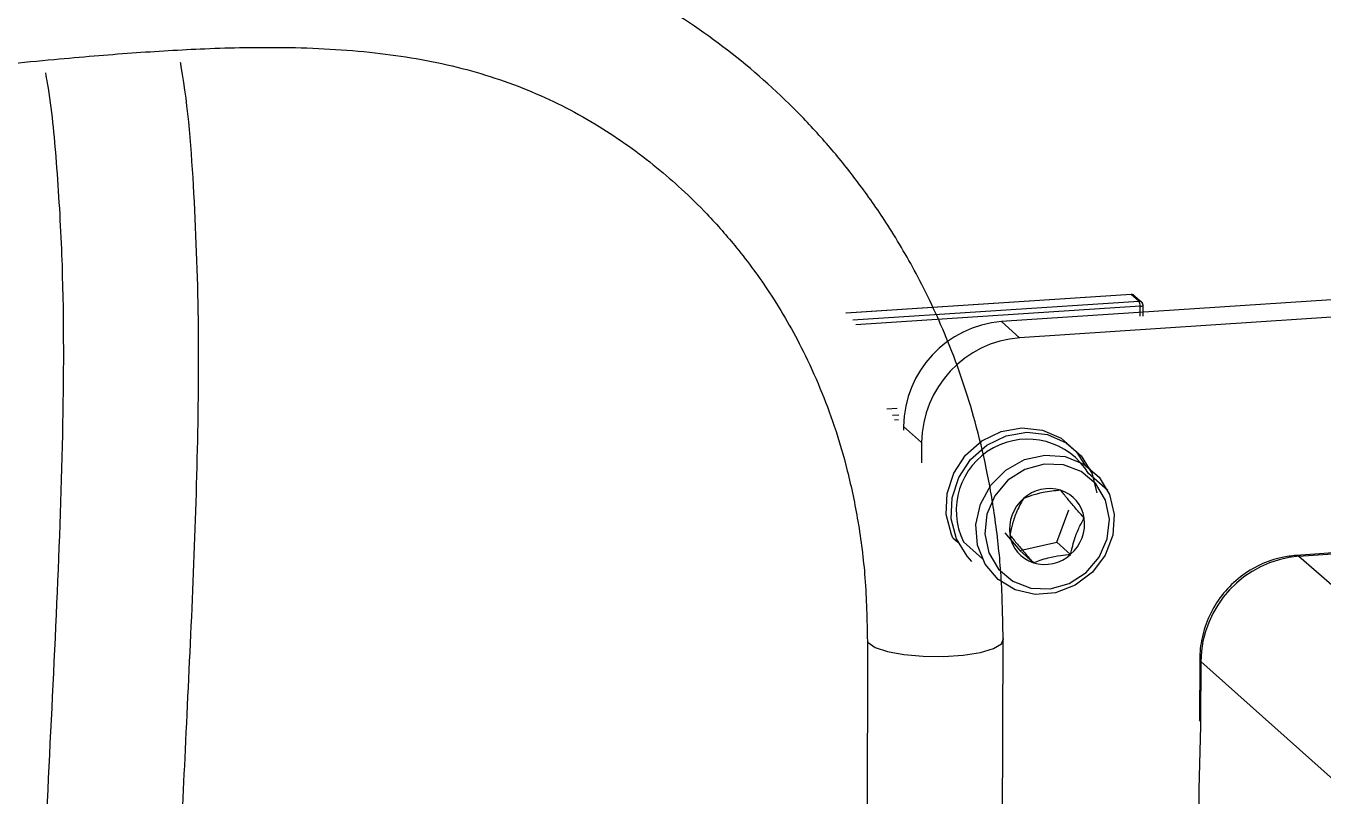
# Model space of a CAD drawing. Header units: millimetres. Extents: x 0 to 279, y 0 to 216.
# Drawn here: x 82.34 to 98.69, y 157.96 to 167.67 of the extents above; entities that cross this region are included whole.
import ezdxf

# ---------------------------------------------------------------- set-up
doc = ezdxf.new("R2010")
doc.units = ezdxf.units.MM

msp = doc.modelspace()

# ---------------------------------------------------------------- linework, layer by layer
at = {"color": 7, "linetype": 'Continuous', "lineweight": 25}
for p, q in [((103.426, 164.524), (94.637, 163.945)), ((96.271, 164.288), (92.675, 164.051)), ((96.371, 164.204), (96.275, 164.287)), ((96.417, 164.177), (96.321, 164.261)), ((101.482, 164.179), (94.867, 163.742)), ((96.423, 164.016), (96.424, 164.153)), ((94.637, 163.945), (94.867, 163.742)), ((93.191, 162.846), (93.321, 162.855)), ((93.631, 162.42), (93.403, 162.624)), ((93.403, 162.624), (93.403, 162.577)), ((93.631, 162.42), (93.63, 162.164)), ((95.759, 162.077), (95.695, 162.133)), ((95.977, 161.817), (95.737, 162.03)), ((95.336, 161.166), (95.489, 161.572)), ((94.679, 161.283), (94.868, 161.06)), ((102.457, 161.275), (98.354, 160.998)), ((102.493, 161.263), (98.389, 160.986)), ((94.025, 161.221), (94.088, 161.164)), ((94.159, 161.168), (94.397, 160.954)), ((94.868, 161.06), (95.336, 161.166)), ((95.336, 161.166), (95.51, 161.011)), ((94.868, 161.06), (95.04, 160.905)), ((100.114, 159.472), (98.389, 160.986)), ((94.645, 155.804), (94.658, 159.964)), ((92.948, 159.915), (92.938, 155.753)), ((97.137, 159.677), (97.134, 158.924)), ((97.15, 159.661), (97.147, 158.908)), ((98.862, 158.134), (97.15, 159.661))]:
    msp.add_line(p, q, dxfattribs=at)
at = {"color": 8, "linetype": 'Continuous', "lineweight": 25}
for p, q in [((96.275, 164.287), (92.678, 164.05)), ((92.765, 163.966), (96.371, 164.204)), ((96.385, 164.139), (92.8, 163.903)), ((96.385, 164.016), (96.385, 164.139)), ((93.262, 162.766), (93.343, 162.772)), ((93.341, 162.706), (93.289, 162.703)), ((97.15, 159.661), (97.137, 159.677))]:
    msp.add_line(p, q, dxfattribs=at)
at = {"color": 8, "linetype": 'Continuous', "lineweight": 25, "flags": 128}
for points in [[(96.385, 164.139), (96.395, 164.14), (96.404, 164.142), (96.411, 164.143), (96.417, 164.146), (96.422, 164.148), (96.424, 164.15), (96.424, 164.153), (96.424, 164.153)], [(98.389, 160.986), (98.366, 160.998), (98.354, 160.998)], [(92.947, 159.916), (92.958, 159.899), (93.045, 159.838), (93.199, 159.786), (93.407, 159.747), (93.651, 159.726), (93.908, 159.723), (94.155, 159.74), (94.372, 159.775), (94.537, 159.824), (94.638, 159.883), (94.664, 159.948), (94.658, 159.963)]]:
    msp.add_lwpolyline(points, dxfattribs=at)
at = {"color": 7, "linetype": 'Continuous', "lineweight": 25, "flags": 128}
for points in [[(94.025, 161.221), (94.007, 161.262), (93.942, 161.514), (93.952, 161.779), (94.035, 162.035), (94.185, 162.263), (94.39, 162.443), (94.634, 162.561), (94.895, 162.607), (95.154, 162.578), (95.389, 162.475), (95.581, 162.308), (95.695, 162.133)], [(94.265, 160.923), (94.204, 160.987), (94.07, 161.205), (94.005, 161.457), (94.015, 161.722), (94.098, 161.979), (94.248, 162.207), (94.454, 162.387), (94.697, 162.505), (94.959, 162.551), (95.217, 162.522), (95.452, 162.419), (95.644, 162.252), (95.778, 162.034), (95.842, 161.785)], [(95.869, 161.983), (96, 161.765), (96.059, 161.514), (96.04, 161.252), (95.946, 161.001), (95.784, 160.785), (95.569, 160.621), (95.321, 160.526), (95.061, 160.506), (94.811, 160.565), (94.596, 160.696), (94.432, 160.889), (94.336, 161.126), (94.316, 161.386), (94.373, 161.645), (94.502, 161.882), (94.693, 162.074), (94.927, 162.205), (95.185, 162.263), (95.442, 162.243), (95.678, 162.147), (95.869, 161.983)], [(95.826, 161.901), (95.643, 162.055), (95.419, 162.14), (95.174, 162.15), (94.933, 162.083), (94.719, 161.945), (94.554, 161.75), (94.453, 161.517), (94.426, 161.269), (94.477, 161.03), (94.599, 160.824), (94.781, 160.671), (95.006, 160.585), (95.25, 160.575), (95.491, 160.643), (95.705, 160.781), (95.87, 160.976), (95.971, 161.208), (95.998, 161.456), (95.948, 161.695), (95.826, 161.901)], [(97.147, 158.908), (97.134, 158.924), (97.134, 158.924)]]:
    msp.add_lwpolyline(points, dxfattribs=at)
at = {"color": 7, "linetype": 'Continuous', "lineweight": 25}
for centre, radius, start, end in [((96.275, 164.235), 0.053, 28.5936, 93.9958), ((96.276, 164.149), 0.109, 355.0893, 30.0006), ((96.37, 164.152), 0.0536, 1.9396, 28.7314), ((94.743, 162.609), 1.34, 94.5057, 179.3341), ((94.973, 162.404), 1.342, 94.5129, 179.3265), ((94.967, 161.563), 0.9, 31.2162, 206.069), ((95.243, 161.351), 0.49, 73.2629, 132.146), ((95.251, 161.406), 0.435, 8.2777, 72.1841), ((95.248, 161.328), 0.51, 130.7811, 188.0104), ((95.176, 161.398), 0.51, 310.7847, 7.9826), ((95.173, 161.319), 0.435, 188.3076, 252.2185), ((95.181, 161.374), 0.49, 253.2951, 312.1477), ((98.498, 159.643), 1.348, 94.6187, 179.2152)]:
    msp.add_arc(centre, radius, start, end, dxfattribs=at)
at = {"color": 8, "linetype": 'Continuous', "lineweight": 25}
for centre, radius, start, end in [((96.272, 164.284), 0.00472, 43.2885, 100.6917), ((96.279, 164.24), 0.0471, 26.3028, 94.4601), ((96.375, 164.157), 0.0472, 26.3014, 94.4633)]:
    msp.add_arc(centre, radius, start, end, dxfattribs=at)
at = {"color": 7, "linetype": 'Continuous', "lineweight": 25}
for points, knots in [([(94.658, 159.963), (94.654, 160.222), (94.645, 160.716), (94.568, 161.43), (94.457, 162.079), (94.275, 162.834), (94, 163.649), (93.617, 164.473), (93.236, 165.127), (92.869, 165.657), (92.504, 166.115), (91.986, 166.687), (91.257, 167.344), (90.282, 168.008), (89.225, 168.521), (88.137, 168.86), (87.031, 169.055), (85.962, 169.132), (84.964, 169.132), (84.048, 169.094), (83.318, 169.042), (82.71, 168.991), (82.197, 168.944), (81.599, 168.886), (80.884, 168.814), (80.041, 168.728), (79.054, 168.633), (77.906, 168.531), (77.08, 168.474), (76.638, 168.443)], [0, 0, 0, 0, 0.033283, 0.063612, 0.091339, 0.116748, 0.161446, 0.199062, 0.230439, 0.25616, 0.279686, 0.303662, 0.352691, 0.402141, 0.451, 0.500595, 0.547178, 0.596044, 0.640148, 0.677858, 0.716334, 0.736214, 0.757743, 0.783778, 0.814846, 0.851395, 0.893973, 0.943241, 1, 1, 1, 1]), ([(76.77, 166.713), (77.253, 166.747), (78.149, 166.81), (79.388, 166.923), (80.437, 167.027), (81.319, 167.117), (82.053, 167.191), (82.663, 167.249), (83.188, 167.296), (83.821, 167.345), (84.62, 167.394), (85.642, 167.414), (86.705, 167.359), (87.754, 167.184), (88.708, 166.874), (89.555, 166.438), (90.172, 165.996), (90.615, 165.612), (90.955, 165.277), (91.334, 164.847), (91.752, 164.276), (92.181, 163.53), (92.496, 162.768), (92.707, 162.045), (92.84, 161.405), (92.932, 160.685), (92.942, 160.182), (92.947, 159.915)], [0, 0, 0, 0, 0.070025, 0.130053, 0.181203, 0.224424, 0.260524, 0.290187, 0.315156, 0.338739, 0.384592, 0.43438, 0.4912, 0.542844, 0.590807, 0.636196, 0.678375, 0.697984, 0.719068, 0.745879, 0.77898, 0.819095, 0.867473, 0.89544, 0.926446, 0.961058, 1, 1, 1, 1]), ([(92.564, 143.263), (92.22, 143.243), (91.585, 143.207), (90.702, 143.238), (89.959, 143.319), (89.337, 143.436), (88.734, 143.598), (88.177, 143.805), (87.686, 144.05), (87.254, 144.315), (86.802, 144.654), (86.292, 145.151), (85.807, 145.784), (85.349, 146.592), (84.974, 147.52), (84.689, 148.527), (84.489, 149.541), (84.353, 150.547), (84.264, 151.604), (84.214, 152.733), (84.196, 154.007), (84.218, 155.424), (84.273, 156.954), (84.351, 158.606), (84.435, 160.332), (84.502, 162.105), (84.527, 163.851), (84.467, 165.534), (84.386, 166.656), (84.29, 167.194), (84.287, 167.212)], [0, 0, 0, 0, 0.03633, 0.067005, 0.092936, 0.114891, 0.133509, 0.158426, 0.177113, 0.19073, 0.211307, 0.235689, 0.264211, 0.293187, 0.3305, 0.366123, 0.39946, 0.435487, 0.469088, 0.507159, 0.550166, 0.598131, 0.650759, 0.705269, 0.765714, 0.825948, 0.885285, 0.943142, 0.998053, 1, 1, 1, 1]), ([(82.582, 167.082), (82.59, 167.039), (82.657, 166.67), (82.728, 165.904), (82.815, 164.475), (82.812, 162.617), (82.729, 160.367), (82.609, 158.041), (82.522, 156.025), (82.488, 154.398), (82.49, 153.21), (82.52, 152.17), (82.576, 151.264), (82.65, 150.456), (82.745, 149.688), (82.88, 148.859), (83.069, 147.99), (83.337, 147.061), (83.696, 146.114), (84.176, 145.171), (84.718, 144.383), (85.237, 143.792), (85.687, 143.369), (86.096, 143.045), (86.476, 142.785), (86.869, 142.55), (87.352, 142.304), (87.983, 142.044), (88.663, 141.837), (89.363, 141.684), (90.048, 141.582), (90.833, 141.517), (91.729, 141.5), (92.363, 141.537), (92.7, 141.558)], [0, 0, 0, 0, 0.004234, 0.035945, 0.072726, 0.13897, 0.209381, 0.282358, 0.355381, 0.396791, 0.433588, 0.465755, 0.493381, 0.517845, 0.541061, 0.565271, 0.595975, 0.623696, 0.655278, 0.690246, 0.722389, 0.74473, 0.764141, 0.780606, 0.79406, 0.807718, 0.824108, 0.845544, 0.87263, 0.891983, 0.913996, 0.939026, 0.967516, 1, 1, 1, 1]), ([(95.384, 161.82), (95.309, 161.812), (95.181, 161.798), (95.019, 161.755), (94.947, 161.727), (94.915, 161.714)], [0, 0, 0, 0, 0.439122, 0.751371, 1, 1, 1, 1]), ([(95.682, 161.468), (95.664, 161.488), (95.608, 161.551), (95.515, 161.659), (95.435, 161.756), (95.398, 161.803), (95.384, 161.82)], [0, 0, 0, 0, 0.156025, 0.493707, 0.819058, 1, 1, 1, 1]), ([(94.915, 161.714), (94.882, 161.656), (94.827, 161.556), (94.771, 161.387), (94.752, 161.297), (94.743, 161.257)], [0, 0, 0, 0, 0.439122, 0.751371, 1, 1, 1, 1]), ([(95.51, 161.011), (95.526, 161.084), (95.555, 161.208), (95.622, 161.365), (95.663, 161.437), (95.682, 161.468)], [0, 0, 0, 0, 0.439122, 0.751371, 1, 1, 1, 1]), ([(94.743, 161.257), (94.756, 161.24), (94.794, 161.193), (94.874, 161.096), (94.967, 160.988), (95.023, 160.925), (95.04, 160.905)], [0, 0, 0, 0, 0.180942, 0.506293, 0.843975, 1, 1, 1, 1]), ([(95.04, 160.905), (95.068, 160.916), (95.125, 160.939), (95.239, 160.972), (95.374, 160.998), (95.468, 161.007), (95.51, 161.011)], [0, 0, 0, 0, 0.216453, 0.440306, 0.751896, 1, 1, 1, 1]), ([(98.354, 160.998), (98.294, 160.991), (98.139, 160.974), (97.896, 160.889), (97.644, 160.735), (97.43, 160.527), (97.267, 160.276), (97.166, 160.002), (97.138, 159.798), (97.137, 159.692), (97.137, 159.677)], [0, 0, 0, 0, 0.092954, 0.241165, 0.390018, 0.539324, 0.688759, 0.837997, 0.977446, 1, 1, 1, 1]), ([(97.147, 158.908), (97.147, 158.888), (97.146, 158.723), (97.135, 158.423), (97.124, 157.995), (97.134, 157.549), (97.138, 157.255), (97.14, 157.107)], [0, 0, 0, 0, 0.033609, 0.274931, 0.516031, 0.758005, 1, 1, 1, 1])]:
    msp.add_open_spline(points, degree=3, knots=knots, dxfattribs=at)

doc.saveas('drawing.dxf')
